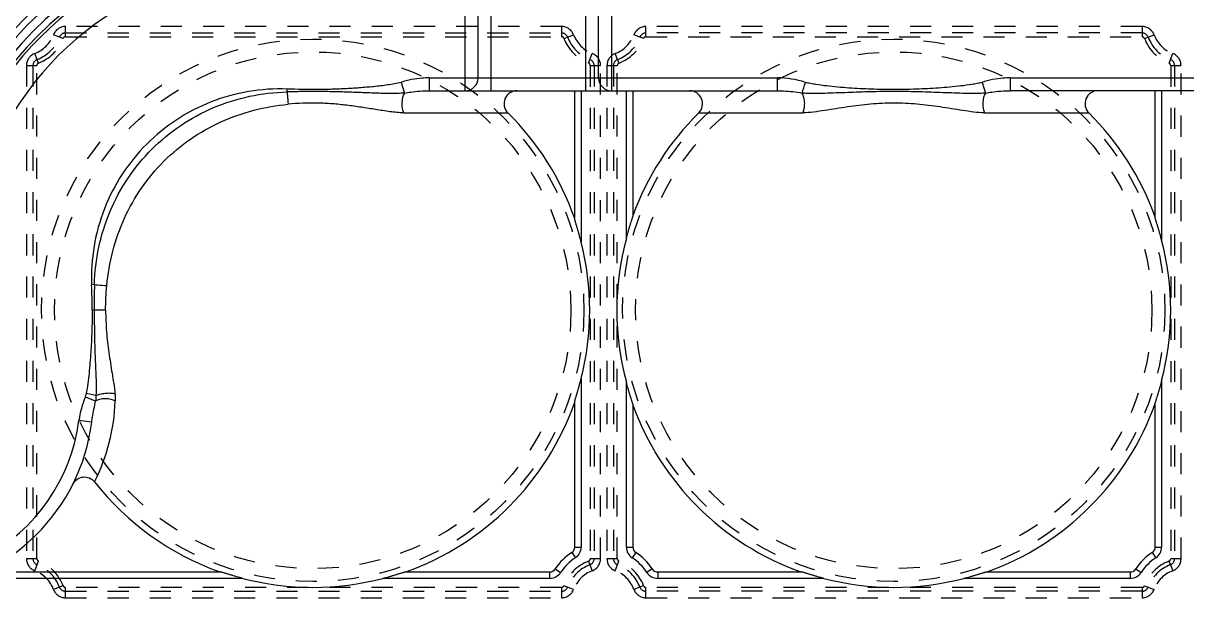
# Model space of a CAD drawing. Header units: millimetres. Extents: x -840 to 1682, y -9216 to -2117.
# Drawn here: x 573.9 to 664, y -2506.6 to -2462.1 of the extents above; entities that cross this region are included whole.
import ezdxf

# ---------------------------------------------------------------- set-up
doc = ezdxf.new("R2010")
doc.units = ezdxf.units.MM
doc.header["$LTSCALE"] = 16.335
doc.linetypes.add('HIDDEN', pattern=[0.2, 0.1, -0.1])
doc.layers.get('0').update_dxf_attribs({"linetype": 'CONTINUOUS'})
doc.layers.add('DEFAULT_2', color=8, linetype='HIDDEN')

msp = doc.modelspace()

# ---------------------------------------------------------------- linework, layer by layer
at = {"color": 7, "linetype": 'Continuous'}
for p, q in [((608.135, -2467.362), (608.135, -2456.188)), ((609.135, -2466.362), (609.135, -2456.305)), ((610.135, -2456.443), (610.135, -2467.362)), ((617.47, -2467.362), (617.47, -2456.443)), ((618.47, -2466.362), (618.47, -2456.305)), ((619.47, -2456.188), (619.47, -2467.362)), ((605.346, -2466.362), (605.346, -2467.362)), ((605.346, -2466.362), (632.319, -2466.362)), ((632.319, -2467.362), (632.319, -2466.362)), ((650.346, -2466.362), (650.346, -2467.362)), ((650.346, -2466.362), (677.319, -2466.362)), ((594.341, -2467.451), (594.35, -2467.233)), ((603.172, -2466.712), (603.435, -2467.537)), ((648.172, -2466.712), (648.435, -2467.537)), ((605.346, -2467.362), (632.319, -2467.362)), ((616.621, -2477.317), (616.621, -2467.362)), ((617.121, -2467.362), (617.121, -2479.085)), ((620.621, -2478.793), (620.621, -2467.362)), ((621.121, -2467.362), (621.121, -2477.101)), ((677.319, -2467.362), (650.346, -2467.362)), ((661.582, -2477.208), (661.582, -2467.362)), ((662.082, -2467.362), (662.082, -2478.937)), ((603.371, -2469.074), (611.44, -2469.074)), ((626.224, -2469.074), (634.294, -2469.074)), ((648.371, -2469.074), (656.44, -2469.074)), ((579.421, -2482.371), (579.203, -2482.38)), ((580.288, -2484.362), (579.245, -2484.362)), ((617.121, -2489.64), (617.121, -2502.687)), ((662.082, -2489.788), (662.082, -2502.687)), ((620.621, -2502.687), (620.621, -2489.932)), ((579.538, -2490.96), (578.779, -2490.807)), ((616.621, -2502.687), (616.621, -2491.408)), ((621.121, -2491.624), (621.121, -2502.687)), ((661.582, -2502.687), (661.582, -2491.517)), ((579.211, -2493.016), (578.219, -2492.889)), ((616.396, -2503.104), (616.671, -2503.522)), ((616.621, -2502.687), (617.121, -2502.687)), ((620.621, -2502.687), (621.121, -2502.687)), ((621.346, -2503.104), (621.071, -2503.522)), ((661.357, -2503.104), (661.632, -2503.522)), ((661.582, -2502.687), (662.082, -2502.687)), ((590.907, -2505.112), (569.718, -2505.112)), ((570.871, -2504.612), (589.178, -2504.612)), ((614.695, -2505.112), (601.758, -2505.112)), ((603.487, -2504.612), (614.695, -2504.612)), ((614.695, -2505.112), (614.695, -2504.612)), ((615.112, -2504.387), (615.53, -2504.662)), ((622.629, -2504.387), (622.211, -2504.662)), ((623.046, -2504.612), (623.046, -2505.112)), ((623.046, -2504.612), (634.178, -2504.612)), ((635.907, -2505.112), (623.046, -2505.112)), ((659.657, -2505.112), (646.758, -2505.112)), ((648.487, -2504.612), (659.657, -2504.612)), ((659.657, -2505.112), (659.657, -2504.612)), ((660.074, -2504.387), (660.492, -2504.662))]:
    msp.add_line(p, q, dxfattribs=at)
for centre, radius, start, end in [((593.832, -2481.862), 81.156, 90, 180), ((593.832, -2481.862), 80.657, 90, 180), ((593.832, -2481.862), 80.158, 90, 180), ((593.832, -2481.862), 79.659, 90, 180), ((593.832, -2481.862), 79.603, 90, 180), ((593.832, -2481.862), 79.104, 90, 180), ((593.832, -2481.862), 71.5, 90, 180), ((593.832, -2481.862), 70, 90, 180), ((593.832, -2481.862), 66, 90, 180), ((593.332, -2481.362), 27.5, 89.99989, 180), ((593.332, -2481.362), 27, 90, 180), ((593.332, -2481.362), 26.349, 90, 180), ((593.332, -2481.362), 25.85, 90, 180), ((593.332, -2481.362), 25.634, 90, 162.04523), ((593.332, -2481.362), 23.636, 90, 162.04904), ((608.135, -2466.362), 1, 270, 0), ((619.47, -2466.362), 1, 180, 270), ((431.107, -2402.631), 213.242, 342.27914, 342.51185), ((612.143, -2468.363), 1, 89.95852, 225.34054), ((625.522, -2468.363), 1, 314.65932, 90.04152), ((657.143, -2468.363), 1, 89.95862, 225.34052), ((596.332, -2484.362), 21.494, 19.28489, 45.34107), ((641.332, -2484.362), 21.494, 134.65893, 160.10915), ((641.332, -2484.362), 21.494, 19.59012, 45.34107), ((641.332, -2484.362), 21.448, 164.94945, 195.05055), ((641.332, -2484.362), 21.448, 345.34658, 14.65342), ((596.332, -2484.362), 21.448, 345.75453, 14.24547), ((530.961, -2484.382), 48.284, 0.02312, 2.37595), ((653.883, -2484.395), 74.49, 178.44296, 179.97461), ((565.754, -2490.813), 15.289, 333.46085, 357.88099), ((596.332, -2484.362), 21.494, 289.59012, 340.71511), ((641.332, -2484.362), 21.494, 199.89085, 250.40988), ((641.332, -2484.362), 21.494, 289.59012, 340.40988), ((564.332, -2491.112), 15, 277.01086, 352.70979), ((564.332, -2491.112), 14, 297.73094, 352.7097), ((596.332, -2484.362), 21.494, 218.16236, 250.40988), ((618.871, -2506.862), 4.5, 123.36701, 146.63299), ((616.121, -2502.687), 0.5, 303.36701, 0), ((616.121, -2502.687), 1, 303.36701, 0), ((621.621, -2502.687), 1, 180, 236.63299), ((621.621, -2502.687), 0.5, 180, 236.63299), ((618.871, -2506.862), 4.5, 33.36701, 56.63299), ((663.832, -2506.862), 4.5, 123.36701, 146.63299), ((661.082, -2502.687), 0.5, 303.36701, 0), ((661.082, -2502.687), 1, 303.36701, 360), ((618.871, -2506.862), 4, 123.36701, 146.63299), ((618.871, -2506.862), 4, 33.36701, 56.63299), ((663.832, -2506.862), 4, 123.36701, 146.63299), ((596.332, -2484.362), 21.448, 255.34658, 284.65342), ((614.695, -2504.112), 0.5, 270, 326.63299), ((614.695, -2504.112), 1, 270, 326.63299), ((623.046, -2504.112), 1, 213.36701, 270), ((623.046, -2504.112), 0.5, 213.36701, 270), ((641.332, -2484.362), 21.448, 255.34658, 284.65342), ((659.657, -2504.112), 0.5, 270, 326.63299), ((659.657, -2504.112), 1, 270, 326.63299)]:
    msp.add_arc(centre, radius, start, end, dxfattribs=at)
for points, knots in [([(605.346, -2466.362), (605.162, -2466.362), (604.702, -2466.383), (603.971, -2466.489), (603.436, -2466.63), (603.173, -2466.712)], [0, 0, 0, 0, 0.250031, 0.625013, 1, 1, 1, 1]), ([(650.346, -2466.362), (650.162, -2466.362), (649.702, -2466.383), (648.971, -2466.489), (648.436, -2466.63), (648.173, -2466.712)], [0, 0, 0, 0, 0.250031, 0.625013, 1, 1, 1, 1]), ([(594.35, -2467.233), (592.362, -2467.15), (588.304, -2467.839), (583.172, -2471.201), (579.809, -2476.333), (579.121, -2480.392), (579.203, -2482.38)], [0, 0, 0, 0, 0.249993, 0.49999, 0.749985, 1, 1, 1, 1]), ([(603.173, -2466.712), (603.009, -2466.763), (602.662, -2466.835), (602.133, -2466.92), (601.587, -2466.989), (600.853, -2467.068), (599.929, -2467.146), (598.817, -2467.214), (597.702, -2467.259), (596.212, -2467.285), (595.095, -2467.264), (594.35, -2467.233)], [0, 0, 0, 0, 0.058108, 0.119527, 0.1817, 0.2442, 0.369694, 0.495536, 0.621579, 0.747735, 1, 1, 1, 1]), ([(648.173, -2466.712), (648.046, -2466.751), (647.78, -2466.812), (647.231, -2466.908), (646.524, -2466.999), (645.666, -2467.085), (644.515, -2467.176), (643.07, -2467.253), (641.331, -2467.286), (639.593, -2467.253), (638.148, -2467.176), (636.996, -2467.085), (636.139, -2466.999), (635.432, -2466.908), (634.883, -2466.811), (634.618, -2466.751), (634.492, -2466.712)], [0, 0, 0, 0, 0.028881, 0.059412, 0.121646, 0.184388, 0.247352, 0.373606, 0.500079, 0.626552, 0.752805, 0.815769, 0.87851, 0.940741, 0.97126, 1, 1, 1, 1]), ([(579.421, -2482.371), (579.469, -2480.432), (580.288, -2476.546), (583.595, -2471.625), (588.516, -2468.318), (592.402, -2467.499), (594.341, -2467.451)], [0, 0, 0, 0, 0.251102, 0.500008, 0.748914, 1, 1, 1, 1]), ([(603.435, -2467.537), (603.253, -2467.564), (602.88, -2467.571), (602.319, -2467.576), (601.753, -2467.568), (600.995, -2467.544), (600.046, -2467.509), (598.907, -2467.466), (597.766, -2467.436), (596.624, -2467.419), (595.483, -2467.429), (594.722, -2467.445), (594.341, -2467.451)], [0, 0, 0, 0, 0.060776, 0.12266, 0.184962, 0.247432, 0.372678, 0.498089, 0.623556, 0.74904, 0.87452, 1, 1, 1, 1]), ([(594.341, -2467.451), (594.35, -2467.541), (594.381, -2467.86), (594.408, -2468.18), (594.421, -2468.41)], [0, 0, 0, 0, 0.280423, 1, 1, 1, 1]), ([(603.435, -2467.537), (603.362, -2467.644), (603.262, -2467.92), (603.232, -2468.206), (603.232, -2468.362)], [0, 0, 0, 0, 0.452719, 1, 1, 1, 1]), ([(603.435, -2467.537), (603.595, -2467.51), (604.228, -2467.412), (604.869, -2467.362), (605.346, -2467.362)], [0, 0, 0, 0, 0.254316, 1, 1, 1, 1]), ([(632.319, -2467.362), (632.476, -2467.362), (633.116, -2467.379), (633.754, -2467.455), (634.23, -2467.537)], [0, 0, 0, 0, 0.245261, 1, 1, 1, 1]), ([(648.435, -2467.537), (648.293, -2467.559), (648.003, -2467.572), (647.566, -2467.572), (647.124, -2467.575), (646.533, -2467.563), (645.792, -2467.536), (644.901, -2467.503), (644.01, -2467.47), (642.82, -2467.435), (641.333, -2467.415), (639.845, -2467.435), (638.656, -2467.47), (637.764, -2467.503), (636.874, -2467.536), (636.133, -2467.563), (635.541, -2467.574), (635.1, -2467.572), (634.663, -2467.573), (634.373, -2467.558), (634.23, -2467.537)], [0, 0, 0, 0, 0.030363, 0.061196, 0.092306, 0.123514, 0.1861, 0.24882, 0.311592, 0.374388, 0.499997, 0.625605, 0.688401, 0.751173, 0.813891, 0.876478, 0.90769, 0.938797, 0.969626, 1, 1, 1, 1]), ([(634.433, -2468.362), (634.433, -2468.206), (634.403, -2467.92), (634.303, -2467.644), (634.23, -2467.537)], [0, 0, 0, 0, 0.547281, 1, 1, 1, 1]), ([(648.435, -2467.537), (648.362, -2467.644), (648.262, -2467.92), (648.232, -2468.206), (648.232, -2468.362)], [0, 0, 0, 0, 0.452719, 1, 1, 1, 1]), ([(648.435, -2467.537), (648.595, -2467.51), (649.228, -2467.412), (649.869, -2467.362), (650.346, -2467.362)], [0, 0, 0, 0, 0.254316, 1, 1, 1, 1]), ([(580.38, -2482.451), (580.547, -2480.661), (581.45, -2477.111), (584.563, -2472.593), (589.081, -2469.48), (592.631, -2468.577), (594.421, -2468.41)], [0, 0, 0, 0, 0.250811, 0.5, 0.749188, 1, 1, 1, 1]), ([(603.371, -2469.074), (603.197, -2469.074), (602.842, -2469.051), (602.122, -2468.962), (601.205, -2468.817), (600.093, -2468.638), (598.969, -2468.481), (597.836, -2468.366), (596.319, -2468.294), (595.177, -2468.335), (594.421, -2468.41)], [0, 0, 0, 0, 0.057894, 0.118257, 0.241856, 0.36742, 0.493699, 0.620237, 0.746846, 1, 1, 1, 1]), ([(603.232, -2468.362), (603.232, -2468.491), (603.254, -2468.735), (603.322, -2468.971), (603.371, -2469.074)], [0, 0, 0, 0, 0.531227, 1, 1, 1, 1]), ([(648.371, -2469.074), (648.092, -2469.077), (647.525, -2469.016), (646.67, -2468.892), (645.797, -2468.751), (644.618, -2468.566), (643.132, -2468.377), (641.332, -2468.29), (639.533, -2468.377), (638.047, -2468.566), (636.868, -2468.751), (635.995, -2468.892), (635.14, -2469.016), (634.572, -2469.077), (634.294, -2469.074)], [0, 0, 0, 0, 0.058884, 0.120407, 0.182988, 0.246143, 0.372981, 0.499999, 0.627015, 0.753852, 0.817007, 0.879586, 0.941117, 1, 1, 1, 1]), ([(634.294, -2469.074), (634.343, -2468.971), (634.411, -2468.735), (634.433, -2468.491), (634.433, -2468.362)], [0, 0, 0, 0, 0.468773, 1, 1, 1, 1]), ([(648.232, -2468.362), (648.232, -2468.491), (648.254, -2468.735), (648.322, -2468.971), (648.371, -2469.074)], [0, 0, 0, 0, 0.531227, 1, 1, 1, 1]), ([(620.621, -2478.793), (620.662, -2478.639), (620.726, -2478.409), (620.815, -2478.104), (620.883, -2477.877), (620.952, -2477.655), (621.009, -2477.473), (621.053, -2477.334), (621.082, -2477.238), (621.104, -2477.167), (621.116, -2477.123), (621.121, -2477.107), (621.121, -2477.101)], [0, 0, 0, 0, 0.271203, 0.406287, 0.540509, 0.673056, 0.802092, 0.863898, 0.921917, 0.971727, 0.990032, 1, 1, 1, 1]), ([(662.082, -2478.937), (662.041, -2478.78), (661.978, -2478.545), (661.889, -2478.234), (661.821, -2478.003), (661.753, -2477.776), (661.696, -2477.59), (661.651, -2477.447), (661.622, -2477.35), (661.599, -2477.277), (661.587, -2477.231), (661.582, -2477.214), (661.582, -2477.208)], [0, 0, 0, 0, 0.270583, 0.405386, 0.539371, 0.671759, 0.800789, 0.862701, 0.920962, 0.971232, 0.989837, 1, 1, 1, 1]), ([(617.121, -2479.085), (617.08, -2478.924), (617.017, -2478.685), (616.928, -2478.367), (616.86, -2478.131), (616.792, -2477.899), (616.735, -2477.71), (616.69, -2477.564), (616.66, -2477.463), (616.637, -2477.388), (616.626, -2477.341), (616.621, -2477.323), (616.621, -2477.317)], [0, 0, 0, 0, 0.269955, 0.404473, 0.538216, 0.670441, 0.799459, 0.861475, 0.919977, 0.970714, 0.989631, 1, 1, 1, 1]), ([(579.421, -2482.371), (579.507, -2482.38), (579.826, -2482.41), (580.146, -2482.437), (580.38, -2482.451)], [0, 0, 0, 0, 0.269311, 1, 1, 1, 1]), ([(579.245, -2484.362), (579.245, -2484.905), (579.226, -2485.989), (579.144, -2487.612), (579.011, -2489.219), (578.884, -2490.285), (578.779, -2490.807)], [0, 0, 0, 0, 0.251693, 0.502896, 0.753269, 1, 1, 1, 1]), ([(579.393, -2484.362), (579.406, -2484.914), (579.419, -2486.016), (579.447, -2487.394), (579.489, -2488.495), (579.542, -2489.59), (579.571, -2490.414), (579.538, -2490.96)], [0, 0, 0, 0, 0.250639, 0.501174, 0.626361, 0.751461, 1, 1, 1, 1]), ([(580.288, -2484.362), (580.291, -2484.909), (580.336, -2486.002), (580.529, -2487.627), (580.783, -2489.225), (580.958, -2490.285), (581.009, -2490.812)], [0, 0, 0, 0, 0.252398, 0.504538, 0.755183, 1, 1, 1, 1]), ([(616.621, -2491.408), (616.621, -2491.402), (616.626, -2491.384), (616.637, -2491.337), (616.66, -2491.262), (616.69, -2491.161), (616.735, -2491.015), (616.792, -2490.825), (616.86, -2490.593), (616.928, -2490.358), (617.017, -2490.04), (617.08, -2489.8), (617.121, -2489.64)], [0, 0, 0, 0, 0.010369, 0.029286, 0.080023, 0.138525, 0.200541, 0.329559, 0.461784, 0.595527, 0.730045, 1, 1, 1, 1]), ([(662.082, -2489.788), (662.041, -2489.945), (661.978, -2490.18), (661.889, -2490.491), (661.821, -2490.722), (661.753, -2490.949), (661.696, -2491.135), (661.651, -2491.277), (661.622, -2491.375), (661.599, -2491.448), (661.587, -2491.494), (661.582, -2491.511), (661.582, -2491.517)], [0, 0, 0, 0, 0.270583, 0.405385, 0.53937, 0.671758, 0.800788, 0.8627, 0.920961, 0.971232, 0.989837, 1, 1, 1, 1]), ([(579.538, -2490.96), (579.631, -2490.914), (579.863, -2490.836), (580.244, -2490.768), (580.64, -2490.754), (580.898, -2490.784), (581.009, -2490.812)], [0, 0, 0, 0, 0.208738, 0.484983, 0.77154, 1, 1, 1, 1]), ([(621.121, -2491.624), (621.121, -2491.618), (621.116, -2491.602), (621.104, -2491.558), (621.082, -2491.487), (621.053, -2491.391), (621.009, -2491.252), (620.952, -2491.07), (620.883, -2490.848), (620.815, -2490.621), (620.726, -2490.316), (620.662, -2490.086), (620.621, -2489.932)], [0, 0, 0, 0, 0.009968, 0.028273, 0.078083, 0.136102, 0.197908, 0.326944, 0.459491, 0.593713, 0.728797, 1, 1, 1, 1]), ([(578.779, -2490.807), (578.774, -2490.831), (578.755, -2490.923), (578.73, -2491.013), (578.707, -2491.077)], [0, 0, 0, 0, 0.268373, 1, 1, 1, 1]), ([(579.514, -2491.391), (579.465, -2491.371), (579.196, -2491.266), (578.927, -2491.162), (578.707, -2491.077)], [0, 0, 0, 0, 0.183461, 1, 1, 1, 1]), ([(579.211, -2493.016), (579.228, -2492.884), (579.31, -2492.339), (579.426, -2491.8), (579.514, -2491.391)], [0, 0, 0, 0, 0.240814, 1, 1, 1, 1]), ([(579.538, -2490.96), (579.537, -2490.996), (579.533, -2491.14), (579.525, -2491.284), (579.514, -2491.391)], [0, 0, 0, 0, 0.255271, 1, 1, 1, 1]), ([(581.033, -2491.378), (580.93, -2491.323), (580.677, -2491.238), (580.266, -2491.195), (579.858, -2491.237), (579.609, -2491.329), (579.514, -2491.391)], [0, 0, 0, 0, 0.222736, 0.503989, 0.78375, 1, 1, 1, 1]), ([(581.009, -2490.812), (581.014, -2490.861), (581.03, -2491.049), (581.038, -2491.238), (581.033, -2491.378)], [0, 0, 0, 0, 0.256716, 1, 1, 1, 1]), ([(577.751, -2497.815), (577.825, -2497.667), (578.054, -2497.403), (578.54, -2497.225), (579.053, -2497.301), (579.329, -2497.513), (579.432, -2497.644)], [0, 0, 0, 0, 0.250072, 0.499987, 0.749946, 1, 1, 1, 1]), ([(590.907, -2505.112), (590.75, -2505.071), (590.515, -2505.008), (590.204, -2504.919), (589.973, -2504.851), (589.746, -2504.783), (589.56, -2504.726), (589.417, -2504.681), (589.32, -2504.652), (589.247, -2504.629), (589.201, -2504.617), (589.184, -2504.612), (589.178, -2504.612)], [0, 0, 0, 0, 0.270583, 0.405385, 0.53937, 0.671758, 0.800788, 0.8627, 0.920961, 0.971232, 0.989837, 1, 1, 1, 1]), ([(601.758, -2505.112), (601.915, -2505.071), (602.15, -2505.008), (602.461, -2504.919), (602.692, -2504.851), (602.919, -2504.783), (603.105, -2504.726), (603.247, -2504.681), (603.345, -2504.652), (603.418, -2504.629), (603.464, -2504.617), (603.481, -2504.612), (603.487, -2504.612)], [0, 0, 0, 0, 0.270583, 0.405386, 0.53937, 0.671759, 0.800789, 0.862701, 0.920962, 0.971232, 0.989837, 1, 1, 1, 1]), ([(635.907, -2505.112), (635.75, -2505.071), (635.515, -2505.008), (635.204, -2504.919), (634.973, -2504.851), (634.746, -2504.783), (634.56, -2504.726), (634.417, -2504.681), (634.32, -2504.652), (634.247, -2504.629), (634.201, -2504.617), (634.184, -2504.612), (634.178, -2504.612)], [0, 0, 0, 0, 0.270583, 0.405385, 0.53937, 0.671758, 0.800788, 0.8627, 0.920961, 0.971232, 0.989837, 1, 1, 1, 1]), ([(646.758, -2505.112), (646.915, -2505.071), (647.15, -2505.008), (647.461, -2504.919), (647.692, -2504.851), (647.919, -2504.783), (648.105, -2504.726), (648.247, -2504.681), (648.345, -2504.652), (648.418, -2504.629), (648.464, -2504.617), (648.481, -2504.612), (648.487, -2504.612)], [0, 0, 0, 0, 0.270583, 0.405386, 0.53937, 0.671759, 0.800789, 0.862701, 0.920962, 0.971232, 0.989837, 1, 1, 1, 1])]:
    msp.add_open_spline(points, degree=3, knots=knots, dxfattribs=at)
for points in [[(634.492, -2466.712), (633.793, -2466.489), (633.052, -2466.362), (632.319, -2466.362)], [(580.288, -2484.362), (580.288, -2483.725), (580.321, -2483.086), (580.38, -2482.451)], [(578.707, -2491.077), (578.481, -2491.66), (578.299, -2492.269), (578.219, -2492.889)]]:
    msp.add_open_spline(points, degree=3, dxfattribs=at)
at = {"layer": 'DEFAULT_2', "color": 8, "linetype": 'HIDDEN'}
for p, q in [((577.178, -2463.189), (577.178, -2462.389)), ((615.601, -2462.389), (577.178, -2462.389)), ((615.601, -2462.389), (615.601, -2463.189)), ((622.14, -2463.189), (622.14, -2462.389)), ((660.563, -2462.389), (622.14, -2462.389)), ((660.563, -2462.389), (660.563, -2463.189)), ((576.991, -2463.318), (576.244, -2463.032)), ((577.178, -2462.889), (615.601, -2462.889)), ((577.19, -2463.189), (615.601, -2463.189)), ((615.792, -2463.327), (616.068, -2463.211)), ((616.068, -2463.211), (616.535, -2463.032)), ((621.953, -2463.318), (621.206, -2463.032)), ((660.563, -2462.889), (622.14, -2462.889)), ((622.152, -2463.189), (660.563, -2463.189)), ((660.753, -2463.327), (661.03, -2463.211)), ((661.03, -2463.211), (661.497, -2463.032)), ((574.98, -2464.941), (574.801, -2464.474)), ((617.692, -2465.222), (617.978, -2464.474)), ((619.942, -2464.941), (619.763, -2464.474)), ((662.654, -2465.222), (662.94, -2464.474)), ((574.159, -2465.408), (574.159, -2503.593)), ((574.159, -2465.408), (574.959, -2465.408)), ((574.659, -2465.408), (574.659, -2503.593)), ((574.959, -2503.581), (574.959, -2465.408)), ((575.097, -2465.218), (574.98, -2464.941)), ((617.821, -2465.408), (618.621, -2465.408)), ((617.821, -2465.42), (617.821, -2503.593)), ((618.121, -2465.408), (618.121, -2503.593)), ((618.621, -2503.593), (618.621, -2465.408)), ((619.121, -2465.408), (619.121, -2503.593)), ((619.121, -2465.408), (619.921, -2465.408)), ((619.621, -2465.408), (619.621, -2503.593)), ((619.921, -2503.581), (619.921, -2465.408)), ((620.059, -2465.218), (619.942, -2464.941)), ((662.782, -2465.408), (663.582, -2465.408)), ((662.782, -2465.42), (662.782, -2503.593)), ((663.082, -2465.408), (663.082, -2503.593)), ((663.582, -2503.593), (663.582, -2465.408)), ((574.959, -2503.593), (574.159, -2503.593)), ((574.801, -2504.527), (575.087, -2503.78)), ((617.682, -2503.783), (617.799, -2504.06)), ((617.799, -2504.06), (617.978, -2504.527)), ((618.621, -2503.593), (617.821, -2503.593)), ((619.921, -2503.593), (619.121, -2503.593)), ((619.763, -2504.527), (620.049, -2503.78)), ((662.644, -2503.783), (662.761, -2504.06)), ((662.761, -2504.06), (662.94, -2504.527)), ((663.582, -2503.593), (662.782, -2503.593)), ((576.711, -2505.791), (576.244, -2505.97)), ((576.988, -2505.674), (576.711, -2505.791)), ((577.178, -2506.612), (577.178, -2505.812)), ((615.589, -2505.812), (577.178, -2505.812)), ((615.601, -2505.812), (615.601, -2506.612)), ((616.535, -2505.97), (615.788, -2505.684)), ((621.673, -2505.791), (621.206, -2505.97)), ((621.949, -2505.674), (621.673, -2505.791)), ((622.14, -2506.612), (622.14, -2505.812)), ((660.551, -2505.812), (622.14, -2505.812)), ((660.563, -2505.812), (660.563, -2506.612)), ((660.75, -2505.684), (661.497, -2505.97)), ((577.178, -2506.112), (615.601, -2506.112)), ((577.178, -2506.612), (615.601, -2506.612)), ((660.563, -2506.112), (622.14, -2506.112)), ((622.14, -2506.612), (660.563, -2506.612))]:
    msp.add_line(p, q, dxfattribs=at)
for centre, radius in [((596.332, -2484.362), 21), ((641.332, -2484.362), 21), ((596.332, -2484.362), 20), ((641.332, -2484.362), 20)]:
    msp.add_circle(centre, radius, dxfattribs=at)
for centre, radius, start, end in [((593.832, -2481.862), 81.099, 90, 180), ((593.832, -2481.862), 68.5, 90, 180), ((577.178, -2463.389), 1, 90, 159.07517), ((615.601, -2463.389), 1, 20.92483, 90), ((622.14, -2463.389), 1, 90, 159.07517), ((660.563, -2463.389), 1, 20.92483, 90), ((573.909, -2462.139), 2.5, 290.92483, 339.07517), ((573.909, -2462.139), 3, 290.92483, 339.07517), ((573.909, -2462.139), 3.3, 291.01342, 339.07517), ((577.178, -2463.389), 0.5, 90, 159.07517), ((615.601, -2463.389), 0.5, 20.92483, 90), ((618.871, -2462.139), 3.3, 201.01342, 249.07517), ((618.871, -2462.139), 3, 200.92483, 249.07517), ((618.871, -2462.139), 2.5, 200.92483, 249.07517), ((618.871, -2462.139), 2.5, 290.92483, 339.07517), ((618.871, -2462.139), 3, 290.92483, 339.07517), ((618.871, -2462.139), 3.3, 291.01342, 339.07517), ((622.14, -2463.389), 0.5, 90, 159.07517), ((660.563, -2463.389), 0.5, 20.92483, 90), ((663.832, -2462.139), 3.3, 201.01342, 249.07517), ((663.832, -2462.139), 3, 200.92483, 249.07517), ((663.832, -2462.139), 2.5, 200.92483, 249.07517), ((575.159, -2465.408), 1, 110.92483, 180), ((617.621, -2465.408), 1, 0, 69.07517), ((620.121, -2465.408), 1, 110.92483, 180), ((662.582, -2465.408), 1, 0, 69.07517), ((575.159, -2465.408), 0.5, 110.92483, 180), ((617.621, -2465.408), 0.5, 0, 69.07517), ((620.121, -2465.408), 0.5, 110.92483, 180), ((662.582, -2465.408), 0.5, 360, 69.07517), ((575.159, -2503.593), 1, 180, 249.07517), ((575.159, -2503.593), 0.5, 180, 249.07517), ((573.909, -2506.862), 3, 20.92483, 69.07517), ((573.909, -2506.862), 3.3, 21.01342, 69.07517), ((618.871, -2506.862), 3.3, 111.01342, 159.07517), ((618.871, -2506.862), 3, 110.92483, 159.07517), ((617.621, -2503.593), 0.5, 290.92483, 0), ((617.621, -2503.593), 1, 290.92483, 360), ((620.121, -2503.593), 1, 180, 249.07517), ((620.121, -2503.593), 0.5, 180, 249.07517), ((618.871, -2506.862), 3, 20.92483, 69.07517), ((618.871, -2506.862), 3.3, 21.01342, 69.07517), ((663.832, -2506.862), 3.3, 111.01342, 159.07517), ((663.832, -2506.862), 3, 110.92483, 159.07517), ((662.582, -2503.593), 0.5, 290.92483, 0), ((662.582, -2503.593), 1, 290.92483, 360), ((573.909, -2506.862), 2.5, 20.92483, 69.07517), ((618.871, -2506.862), 2.5, 110.92483, 159.07517), ((618.871, -2506.862), 2.5, 20.92483, 69.07517), ((663.832, -2506.862), 2.5, 110.92483, 159.07517), ((577.178, -2505.612), 1, 200.92483, 270), ((577.178, -2505.612), 0.5, 200.92483, 270), ((615.601, -2505.612), 0.5, 270, 339.07517), ((615.601, -2505.612), 1, 270, 339.07517), ((622.14, -2505.612), 1, 200.92483, 270), ((622.14, -2505.612), 0.5, 200.92483, 270), ((660.563, -2505.612), 0.5, 270, 339.07517), ((660.563, -2505.612), 1, 270, 339.07517)]:
    msp.add_arc(centre, radius, start, end, dxfattribs=at)
for points, knots in [([(577.19, -2463.189), (577.148, -2463.187), (577.062, -2463.209), (577.006, -2463.279), (576.991, -2463.318)], [0, 0, 0, 0, 0.49996, 1, 1, 1, 1]), ([(615.79, -2463.323), (615.777, -2463.284), (615.724, -2463.215), (615.642, -2463.189), (615.601, -2463.189)], [0, 0, 0, 0, 0.499817, 1, 1, 1, 1]), ([(622.152, -2463.189), (622.11, -2463.187), (622.024, -2463.209), (621.968, -2463.279), (621.953, -2463.318)], [0, 0, 0, 0, 0.49996, 1, 1, 1, 1]), ([(660.752, -2463.323), (660.739, -2463.284), (660.686, -2463.215), (660.604, -2463.189), (660.563, -2463.189)], [0, 0, 0, 0, 0.499817, 1, 1, 1, 1]), ([(575.092, -2465.22), (575.054, -2465.232), (574.985, -2465.286), (574.959, -2465.368), (574.959, -2465.408)], [0, 0, 0, 0, 0.499817, 1, 1, 1, 1]), ([(617.821, -2465.42), (617.823, -2465.379), (617.801, -2465.292), (617.731, -2465.236), (617.692, -2465.222)], [0, 0, 0, 0, 0.49996, 1, 1, 1, 1]), ([(620.054, -2465.22), (620.016, -2465.232), (619.947, -2465.286), (619.921, -2465.368), (619.921, -2465.408)], [0, 0, 0, 0, 0.499817, 1, 1, 1, 1]), ([(662.782, -2465.42), (662.785, -2465.379), (662.762, -2465.292), (662.693, -2465.236), (662.654, -2465.222)], [0, 0, 0, 0, 0.49996, 1, 1, 1, 1]), ([(574.959, -2503.581), (574.957, -2503.623), (574.979, -2503.709), (575.048, -2503.765), (575.087, -2503.78)], [0, 0, 0, 0, 0.49996, 1, 1, 1, 1]), ([(617.687, -2503.782), (617.726, -2503.769), (617.795, -2503.716), (617.821, -2503.634), (617.821, -2503.593)], [0, 0, 0, 0, 0.499817, 1, 1, 1, 1]), ([(619.921, -2503.581), (619.918, -2503.623), (619.941, -2503.709), (620.01, -2503.765), (620.049, -2503.78)], [0, 0, 0, 0, 0.49996, 1, 1, 1, 1]), ([(662.649, -2503.782), (662.687, -2503.769), (662.756, -2503.716), (662.782, -2503.634), (662.782, -2503.593)], [0, 0, 0, 0, 0.499817, 1, 1, 1, 1]), ([(576.989, -2505.679), (577.002, -2505.717), (577.055, -2505.786), (577.137, -2505.812), (577.178, -2505.812)], [0, 0, 0, 0, 0.500005, 1, 1, 1, 1]), ([(615.589, -2505.812), (615.631, -2505.815), (615.717, -2505.792), (615.773, -2505.723), (615.788, -2505.684)], [0, 0, 0, 0, 0.49996, 1, 1, 1, 1]), ([(621.951, -2505.679), (621.964, -2505.717), (622.017, -2505.786), (622.099, -2505.812), (622.14, -2505.812)], [0, 0, 0, 0, 0.500005, 1, 1, 1, 1]), ([(660.551, -2505.812), (660.593, -2505.815), (660.679, -2505.792), (660.735, -2505.723), (660.75, -2505.684)], [0, 0, 0, 0, 0.49996, 1, 1, 1, 1])]:
    msp.add_open_spline(points, degree=3, knots=knots, dxfattribs=at)

doc.saveas('drawing.dxf')
